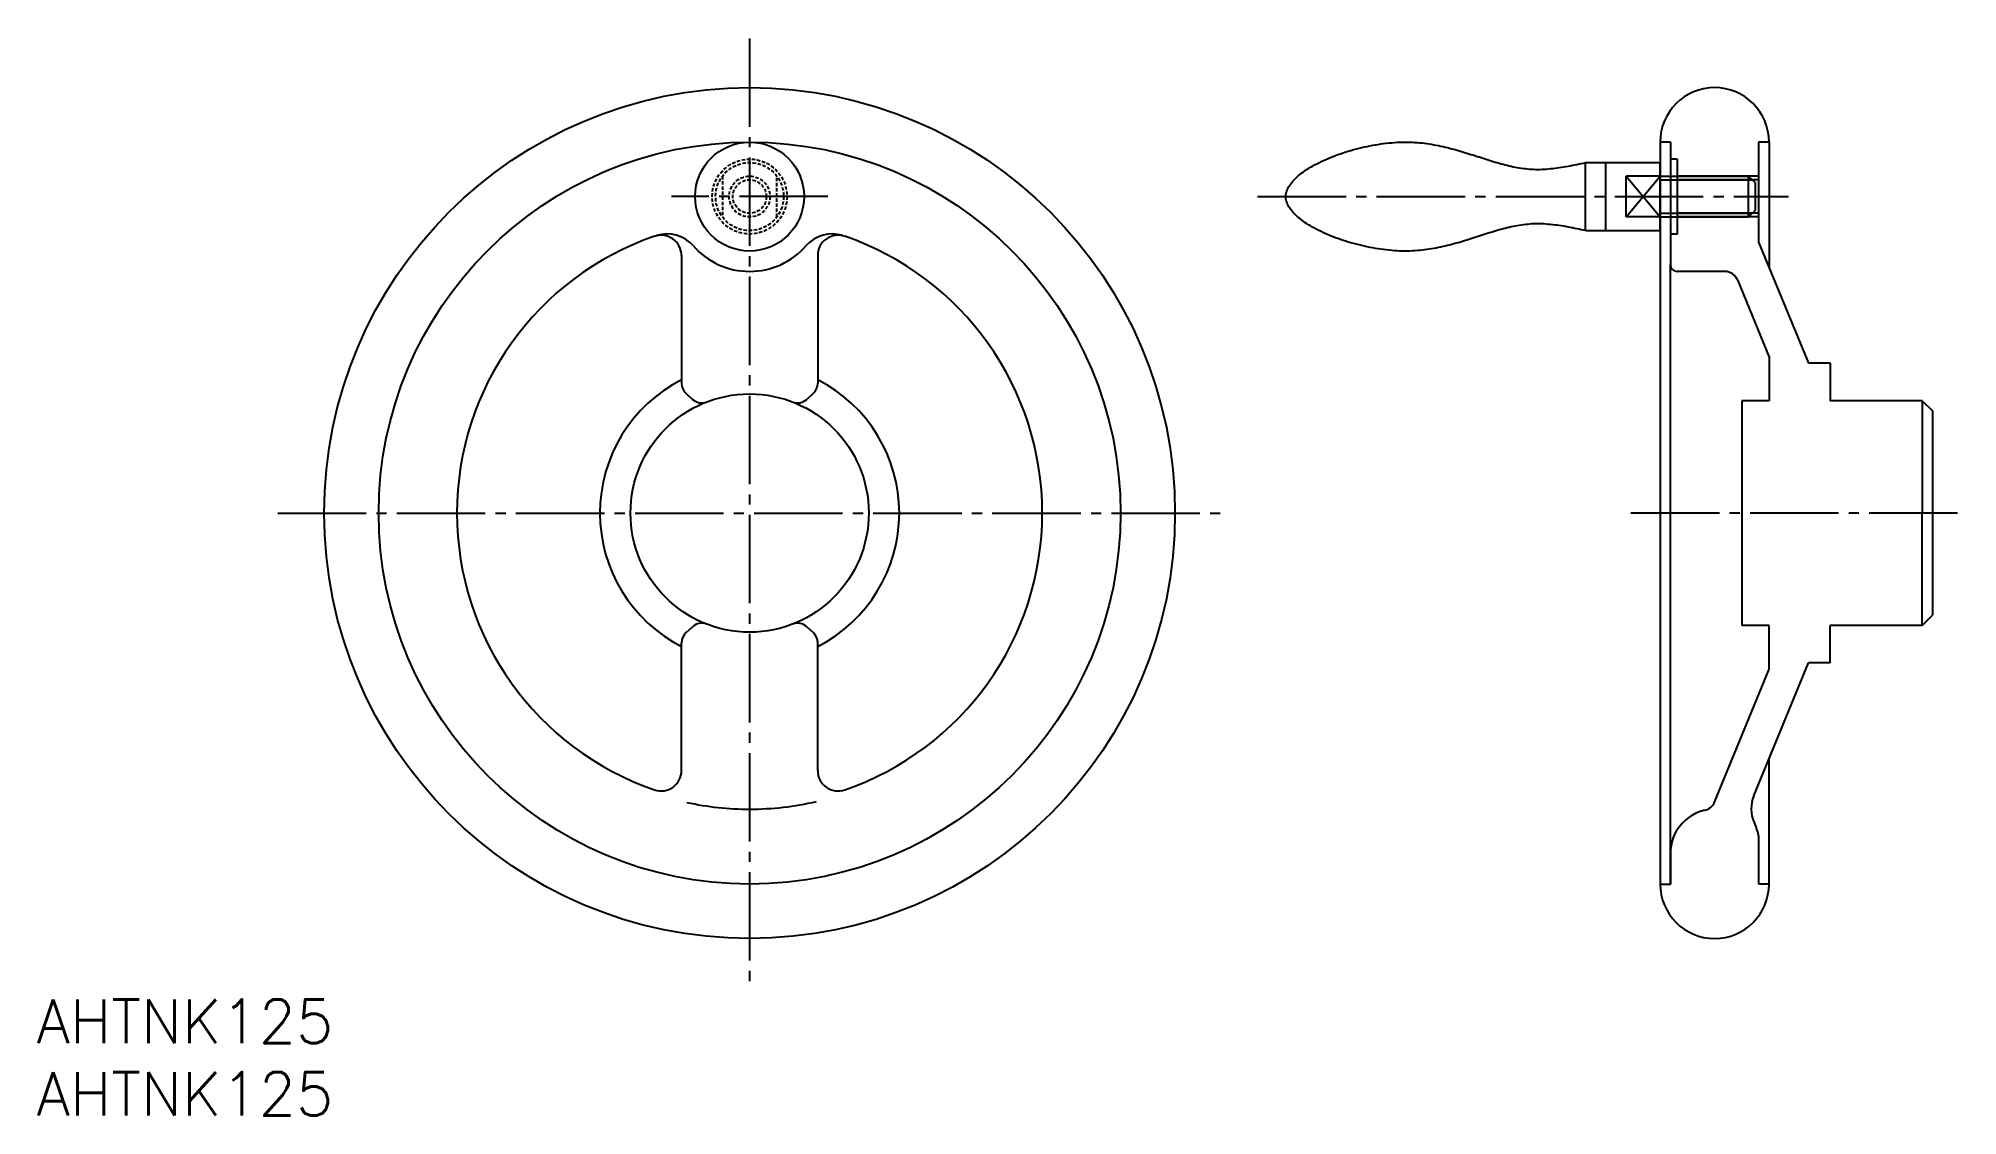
# Model space of a CAD drawing. Extents: x 122 to 404, y 706 to 865.
import ezdxf

# ---------------------------------------------------------------- set-up
doc = ezdxf.new("R2010")
doc.units = 0
doc.header["$MEASUREMENT"] = 0
doc.linetypes.add('CENTER', pattern=[17.5, 13, -1.5, 1.5, -1.5])
doc.linetypes.add('DASHED', pattern=[0.75, 0.5, -0.25])
doc.layers.get('0').update_dxf_attribs({"linetype": 'CONTINUOUS'})
doc.layers.add('CENTER', color=1, linetype='CENTER')
doc.styles.get("Standard").update_dxf_attribs({"font": 'txt.shx', "bigfont": '@extfont2.shx'})

msp = doc.modelspace()

# ---------------------------------------------------------------- linework, layer by layer
at = {"color": 7, "linetype": 'Continuous'}
for p, q in [((360.4, 849.27), (360.4, 740.27)), ((361.9, 849.27), (360.4, 849.27)), ((361.9, 849.27), (361.9, 831.26)), ((376.4, 849.27), (374.86, 849.27)), ((374.86, 849.27), (374.86, 834.59)), ((376.4, 849.27), (376.4, 830.84)), ((349.45, 846.27), (360.4, 846.27)), ((349.45, 836.27), (349.45, 846.27)), ((352.4, 836.27), (352.4, 846.27)), ((360.4, 836.27), (360.4, 846.27)), ((362.89, 846.77), (361.9, 846.77)), ((362.89, 846.77), (362.89, 835.77)), ((360.4, 844.27), (355.4, 844.27)), ((355.4, 838.27), (355.4, 844.27)), ((360.4, 844.27), (373.4, 844.27)), ((374.86, 843.72), (362.89, 843.72)), ((373.4, 844.27), (374.4, 843.27)), ((373.4, 838.27), (373.4, 844.27)), ((374.4, 839.27), (374.4, 843.27)), ((360.4, 838.27), (355.4, 838.27)), ((360.4, 838.27), (373.4, 838.27)), ((374.86, 838.81), (362.89, 838.81)), ((373.4, 838.27), (374.4, 839.27)), ((349.45, 836.27), (360.4, 836.27)), ((362.89, 835.77), (361.9, 835.77)), ((216.61, 832.59), (216.61, 813.81)), ((236.61, 832.59), (236.61, 813.81)), ((374.86, 834.59), (382.18, 816.77)), ((361.9, 740.27), (361.9, 831.26)), ((369.89, 830.27), (362.9, 830.27)), ((371.74, 829.02), (376.4, 817.68)), ((376.4, 817.68), (376.4, 811.27)), ((385.4, 816.77), (382.18, 816.77)), ((385.4, 816.77), (385.4, 811.27)), ((217.27, 812.33), (218.23, 811.47)), ((235.96, 812.33), (235, 811.47)), ((372.4, 811.27), (372.4, 778.27)), ((376.4, 811.27), (372.4, 811.27)), ((398.9, 811.27), (385.4, 811.27)), ((398.9, 811.27), (400.4, 809.77)), ((398.9, 811.27), (398.9, 794.77)), ((400.4, 809.77), (400.4, 779.77)), ((398.9, 778.27), (398.9, 794.77)), ((398.9, 778.27), (400.4, 779.77)), ((216.61, 756.94), (216.61, 775.72)), ((217.27, 777.2), (218.23, 778.06)), ((235.96, 777.2), (235, 778.06)), ((236.61, 756.94), (236.61, 775.72)), ((376.4, 778.27), (372.4, 778.27)), ((376.4, 771.85), (376.4, 778.27)), ((398.9, 778.27), (385.4, 778.27)), ((385.4, 772.77), (385.4, 778.27)), ((374.15, 753.23), (382.18, 772.77)), ((385.4, 772.77), (382.18, 772.77)), ((368.37, 752.29), (376.4, 771.85)), ((376.4, 740.27), (376.4, 758.69)), ((374.2, 749.32), (374.48, 748.68)), ((361.9, 744.77), (361.9, 740.27)), ((374.9, 740.27), (374.9, 746.68)), ((360.4, 740.27), (361.9, 740.27)), ((376.4, 740.27), (374.9, 740.27))]:
    msp.add_line(p, q, dxfattribs=at)
at = {"color": 3, "linetype": 'DASHED'}
for p, q in [((222.61, 844.27), (222.61, 838.27)), ((230.61, 838.27), (230.61, 844.27))]:
    msp.add_line(p, q, dxfattribs=at)
at = {"color": 3, "linetype": 'Continuous'}
for p, q in [((355.4, 844.27), (360.4, 838.27)), ((355.4, 838.27), (360.4, 844.27)), ((360.4, 843.72), (373.94, 843.72)), ((374.86, 844.27), (362.89, 844.27)), ((360.4, 838.81), (373.94, 838.81)), ((374.86, 838.27), (362.89, 838.27))]:
    msp.add_line(p, q, dxfattribs=at)
at = {"color": 7, "linetype": 'Continuous'}
msp.add_polyline3d([(349.45, 836.27, 0), (349.13, 836.33, 0), (348.8, 836.4, 0), (348.48, 836.47, 0), (348.15, 836.54, 0), (347.83, 836.6, 0), (347.5, 836.66, 0), (347.18, 836.73, 0), (346.86, 836.79, 0), (346.53, 836.85, 0), (346.21, 836.9, 0), (345.89, 836.95, 0), (345.57, 837, 0), (345.25, 837.05, 0), (344.93, 837.09, 0), (344.61, 837.13, 0), (344.3, 837.16, 0), (343.98, 837.19, 0), (343.67, 837.22, 0), (343.35, 837.24, 0), (343.04, 837.25, 0), (342.73, 837.26, 0), (342.42, 837.27, 0), (342.11, 837.26, 0), (341.81, 837.25, 0), (341.5, 837.24, 0), (341.2, 837.22, 0), (340.9, 837.19, 0), (340.6, 837.16, 0), (340.3, 837.12, 0), (340, 837.08, 0), (339.7, 837.03, 0), (339.4, 836.98, 0), (339.11, 836.93, 0), (338.81, 836.87, 0), (338.51, 836.81, 0), (338.22, 836.74, 0), (337.92, 836.67, 0), (337.63, 836.6, 0), (337.33, 836.52, 0), (337.04, 836.44, 0), (336.75, 836.36, 0), (336.45, 836.27, 0), (336.16, 836.19, 0), (335.86, 836.1, 0), (335.57, 836.01, 0), (335.27, 835.92, 0), (334.98, 835.83, 0), (334.68, 835.73, 0), (334.38, 835.64, 0), (334.08, 835.54, 0), (333.78, 835.44, 0), (333.49, 835.35, 0), (333.18, 835.25, 0), (332.88, 835.15, 0), (332.58, 835.06, 0), (332.27, 834.96, 0), (331.97, 834.86, 0), (331.66, 834.77, 0), (331.35, 834.67, 0), (331.04, 834.58, 0), (330.73, 834.49, 0), (330.42, 834.4, 0), (330.1, 834.31, 0), (329.78, 834.23, 0), (329.46, 834.14, 0), (329.14, 834.06, 0), (328.82, 833.98, 0), (328.49, 833.91, 0), (328.16, 833.84, 0), (327.83, 833.77, 0), (327.5, 833.7, 0), (327.16, 833.64, 0), (326.82, 833.58, 0), (326.48, 833.53, 0), (326.13, 833.48, 0), (325.79, 833.43, 0), (325.43, 833.39, 0), (325.08, 833.36, 0), (324.72, 833.33, 0), (324.36, 833.3, 0), (324, 833.28, 0), (323.63, 833.27, 0), (323.26, 833.26, 0), (322.88, 833.26, 0), (322.51, 833.26, 0), (322.12, 833.27, 0), (321.74, 833.29, 0), (321.35, 833.32, 0), (320.96, 833.35, 0), (320.56, 833.38, 0), (320.16, 833.42, 0), (319.76, 833.47, 0), (319.36, 833.53, 0), (318.96, 833.59, 0), (318.56, 833.65, 0), (318.16, 833.72, 0), (317.76, 833.8, 0), (317.35, 833.88, 0), (316.95, 833.97, 0), (316.55, 834.06, 0), (316.15, 834.16, 0), (315.76, 834.26, 0), (315.36, 834.36, 0), (314.97, 834.47, 0), (314.58, 834.59, 0), (314.19, 834.71, 0), (313.81, 834.83, 0), (313.43, 834.96, 0), (313.05, 835.09, 0), (312.68, 835.23, 0), (312.32, 835.37, 0), (311.96, 835.51, 0), (311.6, 835.66, 0), (311.26, 835.81, 0), (310.91, 835.96, 0), (310.58, 836.12, 0), (310.25, 836.28, 0), (309.93, 836.44, 0), (309.62, 836.61, 0), (309.31, 836.78, 0), (309.02, 836.95, 0), (308.73, 837.12, 0), (308.45, 837.3, 0), (308.19, 837.48, 0), (307.93, 837.66, 0), (307.68, 837.84, 0), (307.44, 838.03, 0), (307.22, 838.21, 0), (307, 838.4, 0), (306.8, 838.59, 0), (306.61, 838.79, 0), (306.43, 838.98, 0), (306.27, 839.17, 0), (306.11, 839.37, 0), (305.98, 839.57, 0), (305.85, 839.76, 0), (305.74, 839.96, 0), (305.65, 840.16, 0), (305.57, 840.36, 0), (305.5, 840.56, 0), (305.45, 840.76, 0), (305.42, 840.96, 0), (305.4, 841.16, 0), (305.4, 841.37, 0), (305.42, 841.57, 0), (305.45, 841.77, 0), (305.5, 841.97, 0), (305.57, 842.17, 0), (305.65, 842.37, 0), (305.74, 842.57, 0), (305.85, 842.77, 0), (305.98, 842.96, 0), (306.11, 843.16, 0), (306.27, 843.36, 0), (306.43, 843.55, 0), (306.61, 843.74, 0), (306.8, 843.94, 0), (307, 844.13, 0), (307.22, 844.32, 0), (307.44, 844.5, 0), (307.68, 844.69, 0), (307.93, 844.87, 0), (308.19, 845.05, 0), (308.45, 845.23, 0), (308.73, 845.41, 0), (309.02, 845.58, 0), (309.31, 845.75, 0), (309.62, 845.92, 0), (309.93, 846.09, 0), (310.25, 846.25, 0), (310.58, 846.41, 0), (310.91, 846.57, 0), (311.26, 846.72, 0), (311.6, 846.87, 0), (311.96, 847.02, 0), (312.32, 847.16, 0), (312.68, 847.3, 0), (313.05, 847.44, 0), (313.43, 847.57, 0), (313.81, 847.7, 0), (314.19, 847.82, 0), (314.58, 847.94, 0), (314.97, 848.06, 0), (315.36, 848.17, 0), (315.76, 848.27, 0), (316.15, 848.37, 0), (316.55, 848.47, 0), (316.95, 848.56, 0), (317.35, 848.65, 0), (317.76, 848.73, 0), (318.16, 848.81, 0), (318.56, 848.88, 0), (318.96, 848.94, 0), (319.36, 849, 0), (319.76, 849.06, 0), (320.16, 849.11, 0), (320.56, 849.15, 0), (320.96, 849.18, 0), (321.35, 849.22, 0), (321.74, 849.24, 0), (322.12, 849.26, 0), (322.51, 849.27, 0), (322.88, 849.27, 0), (323.26, 849.27, 0), (323.63, 849.26, 0), (324, 849.25, 0), (324.36, 849.23, 0), (324.72, 849.2, 0), (325.08, 849.17, 0), (325.43, 849.14, 0), (325.79, 849.1, 0), (326.13, 849.05, 0), (326.48, 849, 0), (326.82, 848.95, 0), (327.16, 848.89, 0), (327.5, 848.83, 0), (327.83, 848.76, 0), (328.16, 848.69, 0), (328.49, 848.62, 0), (328.82, 848.55, 0), (329.14, 848.47, 0), (329.46, 848.39, 0), (329.78, 848.3, 0), (330.1, 848.22, 0), (330.42, 848.13, 0), (330.73, 848.04, 0), (331.04, 847.95, 0), (331.35, 847.86, 0), (331.66, 847.76, 0), (331.97, 847.67, 0), (332.27, 847.57, 0), (332.58, 847.47, 0), (332.88, 847.38, 0), (333.18, 847.28, 0), (333.49, 847.18, 0), (333.78, 847.09, 0), (334.08, 846.99, 0), (334.38, 846.89, 0), (334.68, 846.8, 0), (334.98, 846.7, 0), (335.27, 846.61, 0), (335.57, 846.52, 0), (335.86, 846.43, 0), (336.16, 846.34, 0), (336.45, 846.26, 0), (336.75, 846.17, 0), (337.04, 846.09, 0), (337.33, 846.01, 0), (337.63, 845.93, 0), (337.92, 845.86, 0), (338.22, 845.79, 0), (338.51, 845.72, 0), (338.81, 845.66, 0), (339.11, 845.6, 0), (339.4, 845.55, 0), (339.7, 845.5, 0), (340, 845.45, 0), (340.3, 845.41, 0), (340.6, 845.37, 0), (340.9, 845.34, 0), (341.2, 845.31, 0), (341.5, 845.29, 0), (341.81, 845.28, 0), (342.11, 845.27, 0), (342.42, 845.26, 0), (342.73, 845.27, 0), (343.04, 845.28, 0), (343.35, 845.29, 0), (343.67, 845.31, 0), (343.98, 845.34, 0), (344.3, 845.37, 0), (344.61, 845.4, 0), (344.93, 845.44, 0), (345.25, 845.48, 0), (345.57, 845.53, 0), (345.89, 845.58, 0), (346.21, 845.63, 0), (346.53, 845.68, 0), (346.86, 845.74, 0), (347.18, 845.8, 0), (347.5, 845.87, 0), (347.83, 845.93, 0), (348.15, 845.99, 0), (348.48, 846.06, 0), (348.8, 846.13, 0), (349.13, 846.2, 0), (349.45, 846.27, 0)], dxfattribs=at)
for centre, radius in [((226.61, 794.77), 62.5), ((226.61, 794.77), 54.5), ((226.61, 841.27), 8), ((226.61, 794.77), 17.5)]:
    msp.add_circle(centre, radius, dxfattribs=at)
at = {"color": 3, "linetype": 'DASHED'}
for radius in [5.5, 5, 3, 2.46]:
    msp.add_circle((226.61, 841.27), radius, dxfattribs=at)
at = {"color": 7, "linetype": 'Continuous'}
for centre, radius, start, end in [((368.4, 849.27), 8, 0, 180), ((226.61, 794.77), 43, 108.9656, 251.0344), ((213.61, 832.59), 3, 0, 108.9656), ((214.52, 830.79), 5, 40.8998, 108.5574), ((238.71, 830.79), 5, 71.4426, 139.1002), ((239.61, 832.59), 3, 71.0344, 180), ((226.61, 794.77), 43, 288.9656, 71.0344), ((226.61, 841.27), 11, 220.8998, 319.1002), ((362.9, 831.26), 1, 180, 270), ((369.89, 828.27), 2, 22.33, 90), ((226.61, 794.77), 22, 117.0357, 180), ((218.61, 813.81), 2, 180, 227.8564), ((234.61, 813.81), 2, 312.1436, 0), ((226.61, 794.77), 22, 0, 62.9643), ((219.57, 812.95), 2, 227.8564, 291.1746), ((233.66, 812.95), 2, 248.8254, 312.1436), ((226.61, 794.77), 22, 180, 242.9643), ((226.61, 794.77), 22, 297.0357, 0), ((219.57, 776.58), 2, 68.8254, 132.1436), ((233.66, 776.58), 2, 47.8564, 111.1746), ((218.61, 775.72), 2, 132.1436, 180), ((234.61, 775.72), 2, 0, 47.8564), ((213.61, 756.94), 3, 251.0344, 0), ((239.61, 756.94), 3, 180, 288.9656), ((378.78, 751.33), 5, 157.67, 203.6448), ((226.61, 794.77), 43.5, 257.7753, 270), ((226.61, 794.77), 43.5, 270, 283.0626), ((368.4, 744.77), 6.5, 102.8041, 180), ((366.52, 753.05), 2, 282.8041, 337.67), ((369.9, 746.68), 5, 0, 23.6448), ((368.4, 740.27), 8, 180, 0)]:
    msp.add_arc(centre, radius, start, end, dxfattribs=at)
at = {"layer": 'CENTER', "color": 1, "linetype": 'CENTER'}
for p, q in [((226.61, 864.51), (226.61, 725.02)), ((238.11, 841.27), (215.12, 841.27)), ((301.24, 841.27), (379.25, 841.27)), ((157.27, 794.77), (295.95, 794.77)), ((404.1, 794.77), (355.68, 794.77))]:
    msp.add_line(p, q, dxfattribs=at)

# ---------------------------------------------------------------- texts
at = {"color": 7, "linetype": 'Continuous'}
for p in [(121.83, 716.91), (121.83, 706.24)]:
    msp.add_text('AHTNK125', height=6.4, dxfattribs=at).set_placement(p)

doc.saveas('drawing.dxf')
